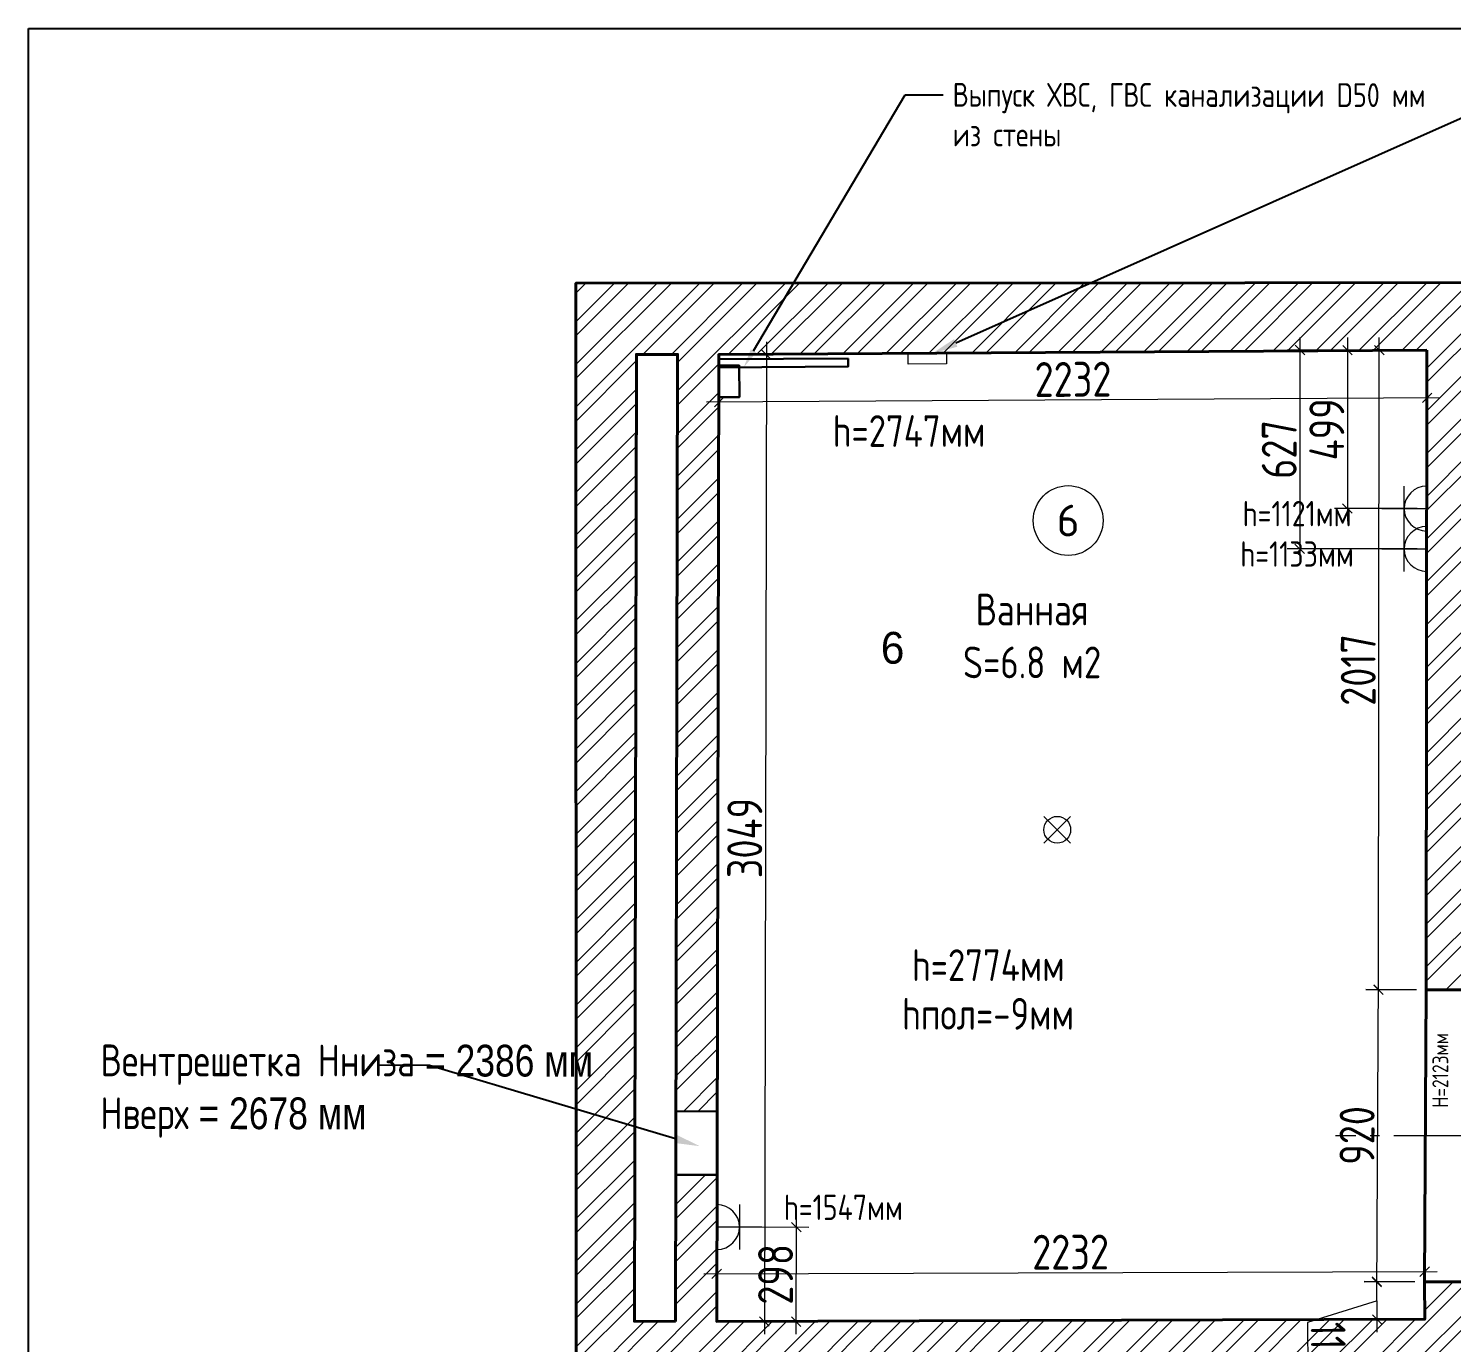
# Model space of a CAD drawing. Header units: millimetres. Extents: x -416788 to 52048, y -598564 to -7233.
# Drawn here: x 24466 to 28953, y -11376 to -7233 of the extents above; entities that cross this region are included whole.
import ezdxf
from ezdxf import colors
from ezdxf.entities.mleader import LeaderData, LeaderLine
from ezdxf.enums import TextEntityAlignment as Align
from ezdxf.math import Vec2, Vec3

# ---------------------------------------------------------------- set-up
doc = ezdxf.new("R2010")
doc.units = ezdxf.units.MM
doc.linetypes.add('GOST2.303 6', pattern=[12, 8, -1.5, 1, -1.5])
for name, color, linetype, lineweight in [('ВК_стояки', 170, 'Continuous', 30), ('ВК_Текст', 170, 'Continuous', 0), ('К_Размерная', 3, 'Continuous', 0), ('К_Стены', 1, 'Continuous', 40), ('К_Текст высоты', 7, 'Continuous', 0), ('К_Текст_проемы', 109, 'Continuous', 0), ('К_тонкая', 84, 'Continuous', 13), ('К_штриховка', 84, 'Continuous', 13), ('ОВ_Вентиляция', 41, 'Continuous', 30), ('ОВ_Текст', 41, 'Continuous', 0), ('Р_рамка_оформление', 130, 'Continuous', 20), ('ЭО_Розетки', 11, 'Continuous', 9), ('ЭО_Текст', 11, 'Continuous', 0)]:
    doc.layers.add(name, color=color, linetype=linetype, lineweight=lineweight)
doc.layers.add('Контур_помещения', color=201, linetype='Continuous', lineweight=15, plot=False)
doc.layers.add('Лист_рамка', color=4, linetype='Continuous', plot=False)
doc.layers.add('№_pom_spec', color=6, linetype='Continuous', plot=False)
doc.styles.add('M 50', font='isocpeur.ttf', dxfattribs={"width": 0.8})
doc.styles.get("Standard").update_dxf_attribs({"font": 'greeks.shx'})
doc.dimstyles.new('M 50', dxfattribs={"dimscale": 0, "dimtxt": 110, "dimasz": 30, "dimexe": 40, "dimexo": 30, "dimgap": 10, "dimtad": 1, "dimdec": 0, "dimrnd": 1, "dimzin": 4, "dimdsep": 46, "dimtxsty": 'M 50', "dimblk": 'OBLIQUE', "dimcen": 50, "dimdle": 40, "dimadec": 0, "dimazin": 1, "dimtfac": 1, "dimtdec": 0, "dimtmove": 1, "dimatfit": 2, "dimfxl": 1, "dimtolj": 1, "dimtzin": 0, "dimlwd": -1, "dimlwe": -1, "dimarcsym": 0})

# ---------------------------------------------------------------- blocks, each defined once
blk = doc.blocks.new('A$Cf3fd4786')
at = {"layer": 'ЭО_Розетки', "ltscale": 100}
for p, q in [((-42.4, 42.3), (42.3, -42.4)), ((42.3, 42.3), (-42.4, -42.4))]:
    blk.add_line(p, q, dxfattribs=at)
blk.add_circle((0, 0), 42.3, dxfattribs=at)
blk = doc.blocks.new('_Oblique')
at = {"color": 0, "linetype": 'ByBlock', "lineweight": -2}
blk.add_line((-0.5, -0.5), (0.5, 0.5), dxfattribs=at)
blk = doc.blocks.new('*D14')
at = {"layer": 'Defpoints', "color": 0, "ltscale": 100, "transparency": 16777216}
for p in [(28874.9, -8247.3), (26642.8, -8260.8), (26643.7, -8410.8)]:
    blk.add_point(p, dxfattribs=at)
at = {"layer": 'К_Размерная', "color": 0, "ltscale": 100, "transparency": 16777216}
for p, q in [((26643, -8290.8), (26644, -8450.8)), ((28875, -8277.3), (28876, -8437.3)), ((28915.8, -8397), (26603.7, -8411))]:
    blk.add_line(p, q, dxfattribs=at)
at = {"layer": 'К_Размерная', "color": 0, "ltscale": 100, "transparency": 16777216, "xscale": 30, "yscale": 30, "zscale": 30}
for p, rotation in [((28875.8, -8397.3), 0.3470067028110613), ((26643.7, -8410.8), 180.3470067028111)]:
    blk.add_blockref('_Oblique', p, dxfattribs=dict(at, rotation=rotation))
at = {"layer": 'К_Размерная', "color": 0, "ltscale": 100, "transparency": 16777216, "insert": (27759.4, -8339), "char_height": 110, "attachment_point": 5, "rotation": 0.347, "style": 'M 50'}
blk.add_mtext('\\A1;2232', dxfattribs=at)
blk = doc.blocks.new('*D15')
at = {"layer": 'Defpoints', "color": 0, "ltscale": 100, "transparency": 16777216}
for p in [(26642.8, -8260.8), (26636.5, -11309.3), (26786.5, -11309.6)]:
    blk.add_point(p, dxfattribs=at)
at = {"layer": 'К_Размерная', "color": 0, "ltscale": 100, "transparency": 16777216}
for p, q in [((26792.9, -8221.1), (26786.4, -11349.6)), ((26672.8, -8260.8), (26832.8, -8261.2)), ((26666.5, -11309.4), (26826.5, -11309.7))]:
    blk.add_line(p, q, dxfattribs=at)
at = {"layer": 'К_Размерная', "color": 0, "ltscale": 100, "transparency": 16777216, "xscale": 30, "yscale": 30, "zscale": 30}
for p, rotation in [((26792.8, -8261.1), 89.88177927867041), ((26786.5, -11309.6), 269.8817792786704)]:
    blk.add_blockref('_Oblique', p, dxfattribs=dict(at, rotation=rotation))
at = {"layer": 'К_Размерная', "color": 0, "ltscale": 100, "transparency": 16777216, "insert": (26724.7, -9785.2), "char_height": 110, "attachment_point": 5, "rotation": 89.8818, "style": 'M 50'}
blk.add_mtext('\\A1;3049', dxfattribs=at)
blk = doc.blocks.new('*D16')
at = {"layer": 'Defpoints', "color": 0, "ltscale": 100, "transparency": 16777216}
for p in [(28867.8, -11152.1), (28868.3, -11302.1), (26636.5, -11309.3)]:
    blk.add_point(p, dxfattribs=at)
at = {"layer": 'К_Размерная', "color": 0, "ltscale": 100, "transparency": 16777216}
for p, q in [((26636.4, -11279.3), (26635.9, -11119.3)), ((28868.2, -11272.1), (28867.7, -11112.1)), ((26596, -11159.4), (28907.8, -11152))]:
    blk.add_line(p, q, dxfattribs=at)
at = {"layer": 'К_Размерная', "color": 0, "ltscale": 100, "transparency": 16777216, "xscale": 30, "yscale": 30, "zscale": 30}
for p, rotation in [((26636, -11159.3), 180.1851805945241), ((28867.8, -11152.1), 0.1851805945241538)]:
    blk.add_blockref('_Oblique', p, dxfattribs=dict(at, rotation=rotation))
at = {"layer": 'К_Размерная', "color": 0, "ltscale": 100, "transparency": 16777216, "insert": (27751.7, -11090.7), "char_height": 110, "attachment_point": 5, "rotation": 0.1852, "style": 'M 50'}
blk.add_mtext('\\A1;2232', dxfattribs=at)
blk = doc.blocks.new('*D17')
at = {"layer": 'Defpoints', "color": 0, "ltscale": 100, "transparency": 16777216}
for p in [(28717.3, -11185.4), (28867.3, -11184), (28868.3, -11302.1)]:
    blk.add_point(p, dxfattribs=at)
at = {"layer": 'К_Размерная', "color": 0, "ltscale": 100, "transparency": 16777216}
for p, q in [((28718.7, -11343.4), (28716.9, -11145.4)), ((28837.3, -11184.3), (28677.3, -11185.7)), ((28717.8, -11244.4), (28498.4, -11312.3)), ((28838.3, -11302.3), (28678.3, -11303.7)), ((28498.4, -11312.3), (28499.7, -11464.3))]:
    blk.add_line(p, q, dxfattribs=at)
at = {"layer": 'К_Размерная', "color": 0, "ltscale": 100, "transparency": 16777216, "xscale": 30, "yscale": 30, "zscale": 30}
for p, rotation in [((28717.3, -11185.4), 90.50179672187677), ((28718.3, -11303.4), 270.5017967218767)]:
    blk.add_blockref('_Oblique', p, dxfattribs=dict(at, rotation=rotation))
at = {"layer": 'К_Размерная', "color": 0, "ltscale": 100, "transparency": 16777216, "insert": (28564.1, -11387.7), "char_height": 110, "attachment_point": 5, "rotation": 270.5018, "style": 'M 50'}
blk.add_mtext('\\A1;118', dxfattribs=at)
blk = doc.blocks.new('*D18')
at = {"layer": 'Defpoints', "color": 0, "ltscale": 100, "transparency": 16777216}
for p in [(28722.3, -10263.2), (28872.3, -10264), (28867.3, -11184)]:
    blk.add_point(p, dxfattribs=at)
at = {"layer": 'К_Размерная', "color": 0, "ltscale": 100, "transparency": 16777216}
for p, q in [((28717.1, -11223.2), (28722.5, -10223.2)), ((28842.3, -10263.9), (28682.3, -10263)), ((28837.3, -11183.9), (28677.3, -11183))]:
    blk.add_line(p, q, dxfattribs=at)
at = {"layer": 'К_Размерная', "color": 0, "ltscale": 100, "transparency": 16777216, "xscale": 30, "yscale": 30, "zscale": 30}
for p, rotation in [((28722.3, -10263.2), 89.68702749074095), ((28717.3, -11183.2), 269.6870274907409)]:
    blk.add_blockref('_Oblique', p, dxfattribs=dict(at, rotation=rotation))
at = {"layer": 'К_Размерная', "color": 0, "ltscale": 100, "transparency": 16777216, "insert": (28654.8, -10722.9), "char_height": 110, "attachment_point": 5, "rotation": 89.687, "style": 'M 50'}
blk.add_mtext('\\A1;920', dxfattribs=at)
blk = doc.blocks.new('*D19')
at = {"layer": 'Defpoints', "color": 0, "ltscale": 100, "transparency": 16777216}
for p in [(28724.9, -8247.1), (28874.9, -8247.3), (28872.3, -10264)]:
    blk.add_point(p, dxfattribs=at)
at = {"layer": 'К_Размерная', "color": 0, "ltscale": 100, "transparency": 16777216}
for p, q in [((28722.3, -10303.8), (28724.9, -8207.1)), ((28844.9, -8247.2), (28684.9, -8247)), ((28842.3, -10264), (28682.3, -10263.8))]:
    blk.add_line(p, q, dxfattribs=at)
at = {"layer": 'К_Размерная', "color": 0, "ltscale": 100, "transparency": 16777216, "xscale": 30, "yscale": 30, "zscale": 30}
for p, rotation in [((28724.9, -8247.1), 89.92766064275189), ((28722.3, -10263.8), 269.9276606427519)]:
    blk.add_blockref('_Oblique', p, dxfattribs=dict(at, rotation=rotation))
at = {"layer": 'К_Размерная', "color": 0, "ltscale": 100, "transparency": 16777216, "insert": (28658.6, -9255.4), "char_height": 110, "attachment_point": 5, "rotation": 89.9277, "style": 'M 50'}
blk.add_mtext('\\A1;2017', dxfattribs=at)
blk = doc.blocks.new('*D146')
at = {"layer": 'Defpoints', "color": 0, "ltscale": 100, "transparency": 16777216}
for p in [(28874.9, -8247.3), (28624.2, -8746.3), (28874.2, -8746.6)]:
    blk.add_point(p, dxfattribs=at)
at = {"layer": 'ЭО_Текст', "color": 0, "ltscale": 100, "transparency": 16777216}
for p, q in [((28624.9, -8206.9), (28624.2, -8786.3)), ((28844.9, -8247.2), (28584.9, -8246.9)), ((28844.2, -8746.6), (28584.2, -8746.3))]:
    blk.add_line(p, q, dxfattribs=at)
at = {"layer": 'ЭО_Текст', "color": 0, "ltscale": 100, "transparency": 16777216, "xscale": 30, "yscale": 30, "zscale": 30}
for p, rotation in [((28624.9, -8246.9), 89.9276606427518), ((28624.2, -8746.3), 269.9276606427518)]:
    blk.add_blockref('_Oblique', p, dxfattribs=dict(at, rotation=rotation))
at = {"layer": 'ЭО_Текст', "color": 0, "ltscale": 100, "transparency": 16777216, "insert": (28559.5, -8496.5), "char_height": 110, "attachment_point": 5, "rotation": 89.9277, "style": 'M 50'}
blk.add_mtext('\\A1;499', dxfattribs=at)
blk = doc.blocks.new('*D147')
at = {"layer": 'Defpoints', "color": 0, "ltscale": 100, "transparency": 16777216}
for p in [(28874.9, -8247.3), (28474.1, -8873.4), (28874.1, -8873.9)]:
    blk.add_point(p, dxfattribs=at)
at = {"layer": 'ЭО_Текст', "color": 0, "ltscale": 100, "transparency": 16777216}
for p, q in [((28474.9, -8206.7), (28474, -8913.4)), ((28844.9, -8247.2), (28434.9, -8246.7)), ((28844.1, -8873.9), (28434.1, -8873.3))]:
    blk.add_line(p, q, dxfattribs=at)
at = {"layer": 'ЭО_Текст', "color": 0, "ltscale": 100, "transparency": 16777216, "xscale": 30, "yscale": 30, "zscale": 30}
for p, rotation in [((28474.9, -8246.7), 89.92766064275183), ((28474.1, -8873.4), 269.9276606427519)]:
    blk.add_blockref('_Oblique', p, dxfattribs=dict(at, rotation=rotation))
at = {"layer": 'ЭО_Текст', "color": 0, "ltscale": 100, "transparency": 16777216, "insert": (28409.5, -8560), "char_height": 110, "attachment_point": 5, "rotation": 89.9277, "style": 'M 50'}
blk.add_mtext('\\A1;627', dxfattribs=at)
blk = doc.blocks.new('*D148')
at = {"layer": 'Defpoints', "color": 0, "ltscale": 100, "transparency": 16777216}
for p in [(26637.1, -11011.5), (26887.1, -11012), (26636.5, -11309.3)]:
    blk.add_point(p, dxfattribs=at)
at = {"layer": 'ЭО_Текст', "color": 0, "ltscale": 100, "transparency": 16777216}
for p, q in [((26886.4, -11349.8), (26887.2, -10972)), ((26667.1, -11011.5), (26927.1, -11012.1)), ((26666.5, -11309.4), (26926.5, -11309.9))]:
    blk.add_line(p, q, dxfattribs=at)
at = {"layer": 'ЭО_Текст', "color": 0, "ltscale": 100, "transparency": 16777216, "xscale": 30, "yscale": 30, "zscale": 30}
for p, rotation in [((26887.1, -11012), 89.88177927867075), ((26886.5, -11309.8), 269.8817792786708)]:
    blk.add_blockref('_Oblique', p, dxfattribs=dict(at, rotation=rotation))
at = {"layer": 'ЭО_Текст', "color": 0, "ltscale": 100, "transparency": 16777216, "insert": (26821.8, -11160.8), "char_height": 110, "attachment_point": 5, "rotation": 89.8818, "style": 'M 50'}
blk.add_mtext('\\A1;298', dxfattribs=at)
blk = doc.blocks.new('UDV_Розетки_ГОСТ_21.210_СУ.IP20.двухполюсная.с.защ.контактом_7')
at = {"color": 0}
for p, q in [((-70.8, -70.8), (-70.8, 70.8)), ((-70.8, 0), (0, 0)), ((-141.6, 0), (-70.8, 0))]:
    blk.add_line(p, q, dxfattribs=at)
blk.add_lwpolyline([(0, -70.8), (0, 70.8, 1)], format="xyb", close=True, dxfattribs=at)
blk = doc.blocks.new('UDV_Розетки_ГОСТ_21.210_СУ.IP20.двухполюсная.с.защ.контактом_8')
at = {"color": 0}
for p, q in [((70.8, 70.8), (70.8, -70.8)), ((70.8, 0), (0, 0)), ((141.6, 0), (70.8, 0))]:
    blk.add_line(p, q, dxfattribs=at)
blk.add_lwpolyline([(0, 70.8), (0, -70.8, 1)], format="xyb", close=True, dxfattribs=at)

msp = doc.modelspace()

# ---------------------------------------------------------------- hatches: boundary and pattern name
at = {"layer": 'К_штриховка', "ltscale": 100}
h = msp.add_hatch(dxfattribs=at)
h.set_pattern_fill('ANSI32', color=256, scale=10)
h.paths.add_polyline_path([(35262.3, -8047.4), (30410.5, -8033.7), (26192.2, -8036), (26193.9, -13178.7), (26268.3, -13178.7), (26268.3, -13207.4), (26435.8, -13188.2), (26434.7, -13101.1), (27433.4, -13086.8), (27433.4, -12957.6), (26644.4, -12961), (26637.3, -12176.1), (26507.3, -12177.3), (26514.4, -12962.1), (26384.4, -12963.3), (26371.6, -11536.1), (26501.6, -11535), (26505.5, -11975.7), (26635.5, -11974.5), (26631.6, -11533.8), (27467.8, -11513.1), (27467.6, -11445.9), (28888.3, -11442), (28886.4, -12947.4), (28142.4, -12952.8), (28142.4, -13080), (29020.4, -13070.3), (29017.7, -11184), (28867.3, -11184), (28868.3, -11302.1), (26636.5, -11309.3), (26637.5, -10847.4), (26507.5, -10847.1), (26506.5, -11309), (26376.5, -11308.8), (26382.8, -8260.2), (26512.8, -8260.5), (26507.9, -10646.8), (26637.9, -10647.1), (26642.8, -8260.8), (28874.9, -8247.3), (28872.3, -10264), (29003.3, -10264), (29003.5, -10126.9), (29184, -10127.8), (29184, -9992.6), (29012.2, -9993.1), (29014.4, -8238.1), (30269.4, -8244.9), (30267.2, -9989.9), (29990, -9990.6), (29990, -10130.4), (30268.2, -10130.9), (30267.7, -10263.6), (30402.7, -10263.6), (30409.9, -8258.7), (34861.1, -8271.3), (34857.5, -8805.8), (35058.2, -8835.2), (35262.3, -8835.3)])

# ---------------------------------------------------------------- linework, layer by layer
at = {"layer": 'ВК_стояки'}
for points in [[(26707, -8294.7), (26642.8, -8295.1), (26642.5, -8395.1), (26707.6, -8394.7)], [(27050.3, -8273), (26642.8, -8275.4), (26642.7, -8301.4), (27050.4, -8299)]]:
    msp.add_lwpolyline(points, close=True, dxfattribs=at)
at = {"layer": 'К_Размерная', "ltscale": 100}
msp.add_lwpolyline([(24466.5, -7232.8), (37892.3, -7232.8), (37892.3, -25611.6), (24466.5, -25611.6)], close=True, dxfattribs=at)
at = {"layer": 'К_Стены', "ltscale": 100}
for p, q in [((29003.3, -10264), (28872.3, -10264)), ((29017.7, -11184), (28867.3, -11184))]:
    msp.add_line(p, q, dxfattribs=at)
msp.add_lwpolyline([(30410.6, -8033.7), (35262.3, -8047.4), (35263.2, -19716.8), (33811.2, -19720.8), (33811.2, -21186.5), (26196.5, -21150.2), (26192.2, -8036), (30410.5, -8033.7)], dxfattribs=at)
for points in [[(28874.9, -8247.3), (26642.8, -8260.8), (26636.5, -11309.3), (28868.3, -11302.1), (28867.3, -11184), (28872.3, -10264)], [(26506.5, -11309), (26512.8, -8260.5), (26382.8, -8260.2), (26376.5, -11308.8), (26506.5, -11309)]]:
    msp.add_lwpolyline(points, close=True, dxfattribs=at)
at = {"layer": 'К_Текст высоты', "ltscale": 100}
msp.add_circle((27744.1, -8784.2), 110, dxfattribs=at)
at = {"layer": 'К_тонкая', "linetype": 'GOST2.303 6', "ltscale": 30}
msp.add_line((29371.1, -10724), (28586.8, -10724), dxfattribs=at)
at = {"layer": 'Контур_помещения', "ltscale": 100}
msp.add_lwpolyline([(28874.9, -8247.3), (26642.8, -8260.8), (26636.5, -11309.3), (28868.3, -11302.1), (28867.3, -11184), (28872.3, -10264)], close=True, dxfattribs=at)
at = {"layer": 'Лист_рамка', "ltscale": 100}
msp.add_lwpolyline([(24466.5, -7232.8), (37892.3, -7232.8), (37892.3, -26277.6), (24466.5, -26277.6)], close=True, dxfattribs=at)
at = {"layer": 'ОВ_Вентиляция'}
msp.add_lwpolyline([(26637.9, -10647.1), (26637.5, -10847.4), (26507.5, -10847.1), (26507.9, -10646.8)], close=True, dxfattribs=at)
at = {"layer": 'Р_рамка_оформление', "lineweight": 0}
msp.add_lwpolyline([(24466.5, -7232.8), (37892.3, -7232.8), (37892.3, -25611.6), (24466.5, -25611.6)], close=True, dxfattribs=at)
at = {"layer": 'ЭО_Розетки'}
msp.add_lwpolyline([(27239.3, -8257.5), (27360.5, -8256.1), (27360.9, -8290.1), (27239.7, -8291.6)], close=True, dxfattribs=at)

# ---------------------------------------------------------------- block references
at = {"layer": 'ЭО_Розетки', "ltscale": 100}
for name, p in [('UDV_Розетки_ГОСТ_21.210_СУ.IP20.двухполюсная.с.защ.контактом_7', (28874.2, -8746.6)), ('UDV_Розетки_ГОСТ_21.210_СУ.IP20.двухполюсная.с.защ.контактом_7', (28874.1, -8873.8)), ('A$Cf3fd4786', (27709.7, -9759.2)), ('UDV_Розетки_ГОСТ_21.210_СУ.IP20.двухполюсная.с.защ.контактом_8', (26637.1, -11011.6))]:
    msp.add_blockref(name, p, dxfattribs=at)

# ---------------------------------------------------------------- texts
at = {"layer": 'К_Текст высоты', "ltscale": 100, "style": 'M 50'}
msp.add_text('6', height=100, dxfattribs=at).set_placement((27744.1, -8784.2), align=Align.MIDDLE_CENTER)
at = {"layer": 'К_Текст высоты', "lineweight": 15, "char_height": 100, "attachment_point": 5, "style": 'M 50'}
for s, insert in [('h=2747мм', (27242.6, -8502)), ('h=2774мм', (27492.4, -10186)), ('hпол=-9мм', (27491.5, -10339.4))]:
    msp.add_mtext(s, dxfattribs=dict(at, insert=insert))
at = {"layer": 'К_Текст высоты', "insert": (27630.5, -9148), "char_height": 100, "width": 1200, "attachment_point": 5, "style": 'M 50'}
msp.add_mtext('Ванная\\PS=6.8 м\\S2;', dxfattribs=at)
at = {"layer": 'К_Текст_проемы', "lineweight": 15, "insert": (28917.4, -10517.7), "char_height": 50, "width": 544.589, "attachment_point": 5, "rotation": 89.8558, "style": 'M 50'}
msp.add_mtext('H=2123мм', dxfattribs=at)
at = {"layer": 'ЭО_Текст', "color": 1, "char_height": 80, "width": 598.261, "attachment_point": 5, "rotation": 0.0002, "style": 'M 50'}
for s, insert in [('h=1121мм', (28465.9, -8762.4)), ('h=1133мм', (28465.7, -8889.7))]:
    msp.add_mtext(s, dxfattribs=dict(at, insert=insert))
at = {"layer": 'ЭО_Текст', "color": 1, "insert": (27035.5, -10949.6), "char_height": 80, "width": 598.261, "attachment_point": 5, "style": 'M 50'}
msp.add_mtext('h=1547мм', dxfattribs=at)
at = {"layer": '№_pom_spec', "ltscale": 100, "insert": (27153.5, -9135.4), "char_height": 100, "attachment_point": 1}
msp.add_mtext_dynamic_manual_height_columns('6', width=432.081, gutter_width=500, heights=[0], dxfattribs=at)

# ---------------------------------------------------------------- dimensions: what is measured, and where the dimension line sits
at = {"layer": 'К_Размерная', "ltscale": 100}
for p1, p2, picture, middle in [((28872.3, -10264), (28874.9, -8247.3), '*D19', (28658.6, -9255.4)), ((28874.9, -8247.3), (26642.8, -8260.8), '*D14', (27759.4, -8339)), ((26642.8, -8260.8), (26636.5, -11309.3), '*D15', (26724.7, -9785.2)), ((28867.3, -11184), (28872.3, -10264), '*D18', (28654.8, -10722.9)), ((26636.5, -11309.3), (28868.3, -11302.1), '*D16', (27751.7, -11090.7)), ((28868.3, -11302.1), (28867.3, -11184), '*D17', (28563.5, -11321.7))]:
    dim = msp.add_aligned_dim(p1=p1, p2=p2, distance=150, dimstyle='M 50', override={"dimscale": 1}, dxfattribs=at)
    dim.commit()
    dim.dimension.update_dxf_attribs({"geometry": picture, "text_midpoint": middle})
at = {"layer": 'ЭО_Текст', "ltscale": 100}
for p1, p2, distance, picture, middle in [((28874.9, -8247.3), (28874.1, -8873.9), -400, '*D147', (28409.5, -8560)), ((28874.9, -8247.3), (28874.2, -8746.6), -250, '*D146', (28559.5, -8496.5)), ((26636.5, -11309.3), (26637.1, -11011.5), -250, '*D148', (26821.8, -11160.8))]:
    dim = msp.add_aligned_dim(p1=p1, p2=p2, distance=distance, dimstyle='M 50', override={"dimscale": 1}, dxfattribs=at)
    dim.commit()
    dim.dimension.update_dxf_attribs({"geometry": picture, "text_midpoint": middle})

# ---------------------------------------------------------------- leaders
at = {"layer": 'ВК_Текст', "ltscale": 100}
ml = msp.add_multileader_mtext('Standard', dxfattribs=at)
ml.set_content('Выпуск ХВС, ГВС канализации D50 мм \\Pиз стены', color=256, style='M 50')
ml.set_leader_properties()
ml.build(insert=Vec2(0, 0))
ml.multileader.update_dxf_attribs({"arrow_head_size": 60, "scale": 15})
ctx = ml.context
ctx.base_point, ctx.scale, ctx.char_height, ctx.arrow_head_size, ctx.landing_gap_size, ctx.plane_origin, ctx.plane_x_axis, ctx.plane_y_axis = Vec3(27350.3, -7441.8), 15, 75, 60, 30, Vec3(23412.7, -3066.5), Vec3(1, -0.000835), Vec3(0.000835, 1)
notes = []
notes.append((ctx, [(1, (1, 1, 0), (27230.3, -7441.7), (1, -0.000835), 120, [(0, [(26721.6, -8301)], 0, [])])]))
ctx.mtext.insert, ctx.mtext.text_direction, ctx.mtext.rotation, ctx.mtext.width, ctx.mtext.defined_height, ctx.mtext.flow_direction = Vec3(27380.3, -7404.3), Vec3(1, -0.000835), 6.28235, 806.547, 324.7, 5
at = {"layer": 'ОВ_Текст', "ltscale": 100}
ml = msp.add_multileader_mtext('Standard', dxfattribs=at)
ml.set_content('Вентрешетка Hниза{\\fArial|b0|i0|c204|p34; = 2386 мм\\P}Hверх{\\fArial|b0|i0|c204|p34; = 2678 мм}', color=256, style='M 50')
ml.set_leader_properties()
ml.build(insert=Vec2(0, 0))
ml.multileader.update_dxf_attribs({"arrow_head_size": 80, "scale": 20})
ctx = ml.context
ctx.base_point, ctx.scale, ctx.char_height, ctx.arrow_head_size, ctx.landing_gap_size, ctx.plane_origin, ctx.plane_x_axis, ctx.plane_y_axis = Vec3(24653.6, -10501), 20, 100, 80, 40, Vec3(21701.2, -3707.5), Vec3(1, -0.000835), Vec3(0.000835, 1)
notes.append((ctx, [(0, (1, 1, 0), (25730.7, -10501.9), (-1, 0.000835), 160, [(0, [(26583.2, -10756.8)], 0, [])])]))
ctx.mtext.insert, ctx.mtext.text_direction, ctx.mtext.rotation, ctx.mtext.width, ctx.mtext.defined_height, ctx.mtext.flow_direction = Vec3(24693.7, -10436), Vec3(1, -0.000835), 6.28235, 871.271, 432.9, 5
at = {"layer": 'ЭО_Текст', "ltscale": 100}
ml = msp.add_multileader_mtext('Standard', dxfattribs=at)
ml.set_content('Зануление\\PH{\\fArial|b0|i0|c204|p34; = 350 мм}', color=256, style='M 50')
ml.set_leader_properties()
ml.build(insert=Vec2(0, 0))
ml.multileader.update_dxf_attribs({"arrow_head_size": 80, "scale": 20})
ctx = ml.context
ctx.base_point, ctx.scale, ctx.char_height, ctx.arrow_head_size, ctx.landing_gap_size, ctx.plane_origin, ctx.plane_x_axis, ctx.plane_y_axis = Vec3(29336.9, -7429.4), 20, 100, 80, 40, Vec3(24218.5, -5927), Vec3(1, -0.000835), Vec3(0.000835, 1)
notes.append((ctx, [(1, (1, 1, 0), (29176.9, -7429.3), (1, -0.000835), 160, [(0, [(27316.5, -8256.7)], 0, [])])]))
ctx.mtext.insert, ctx.mtext.text_direction, ctx.mtext.rotation, ctx.mtext.width, ctx.mtext.defined_height, ctx.mtext.flow_direction = Vec3(29376.9, -7378.6), Vec3(1, -0.000835), 6.28235, 584.172, 432.9, 5
for ctx, leaders in notes:
    for number, flags, end, landing, length, lines in leaders:
        leader = LeaderData()
        leader.index, (leader.has_last_leader_line, leader.has_dogleg_vector, leader.attachment_direction) = number, flags
        leader.last_leader_point, leader.dogleg_vector, leader.dogleg_length = Vec3(end), Vec3(landing), length
        for number, points, colour, breaks in lines:
            line = LeaderLine()
            line.index, line.vertices, line.color, line.breaks = number, Vec3.list(points), colors.encode_raw_color(colour), breaks
            leader.lines.append(line)
        ctx.leaders.append(leader)

doc.saveas('drawing.dxf')
